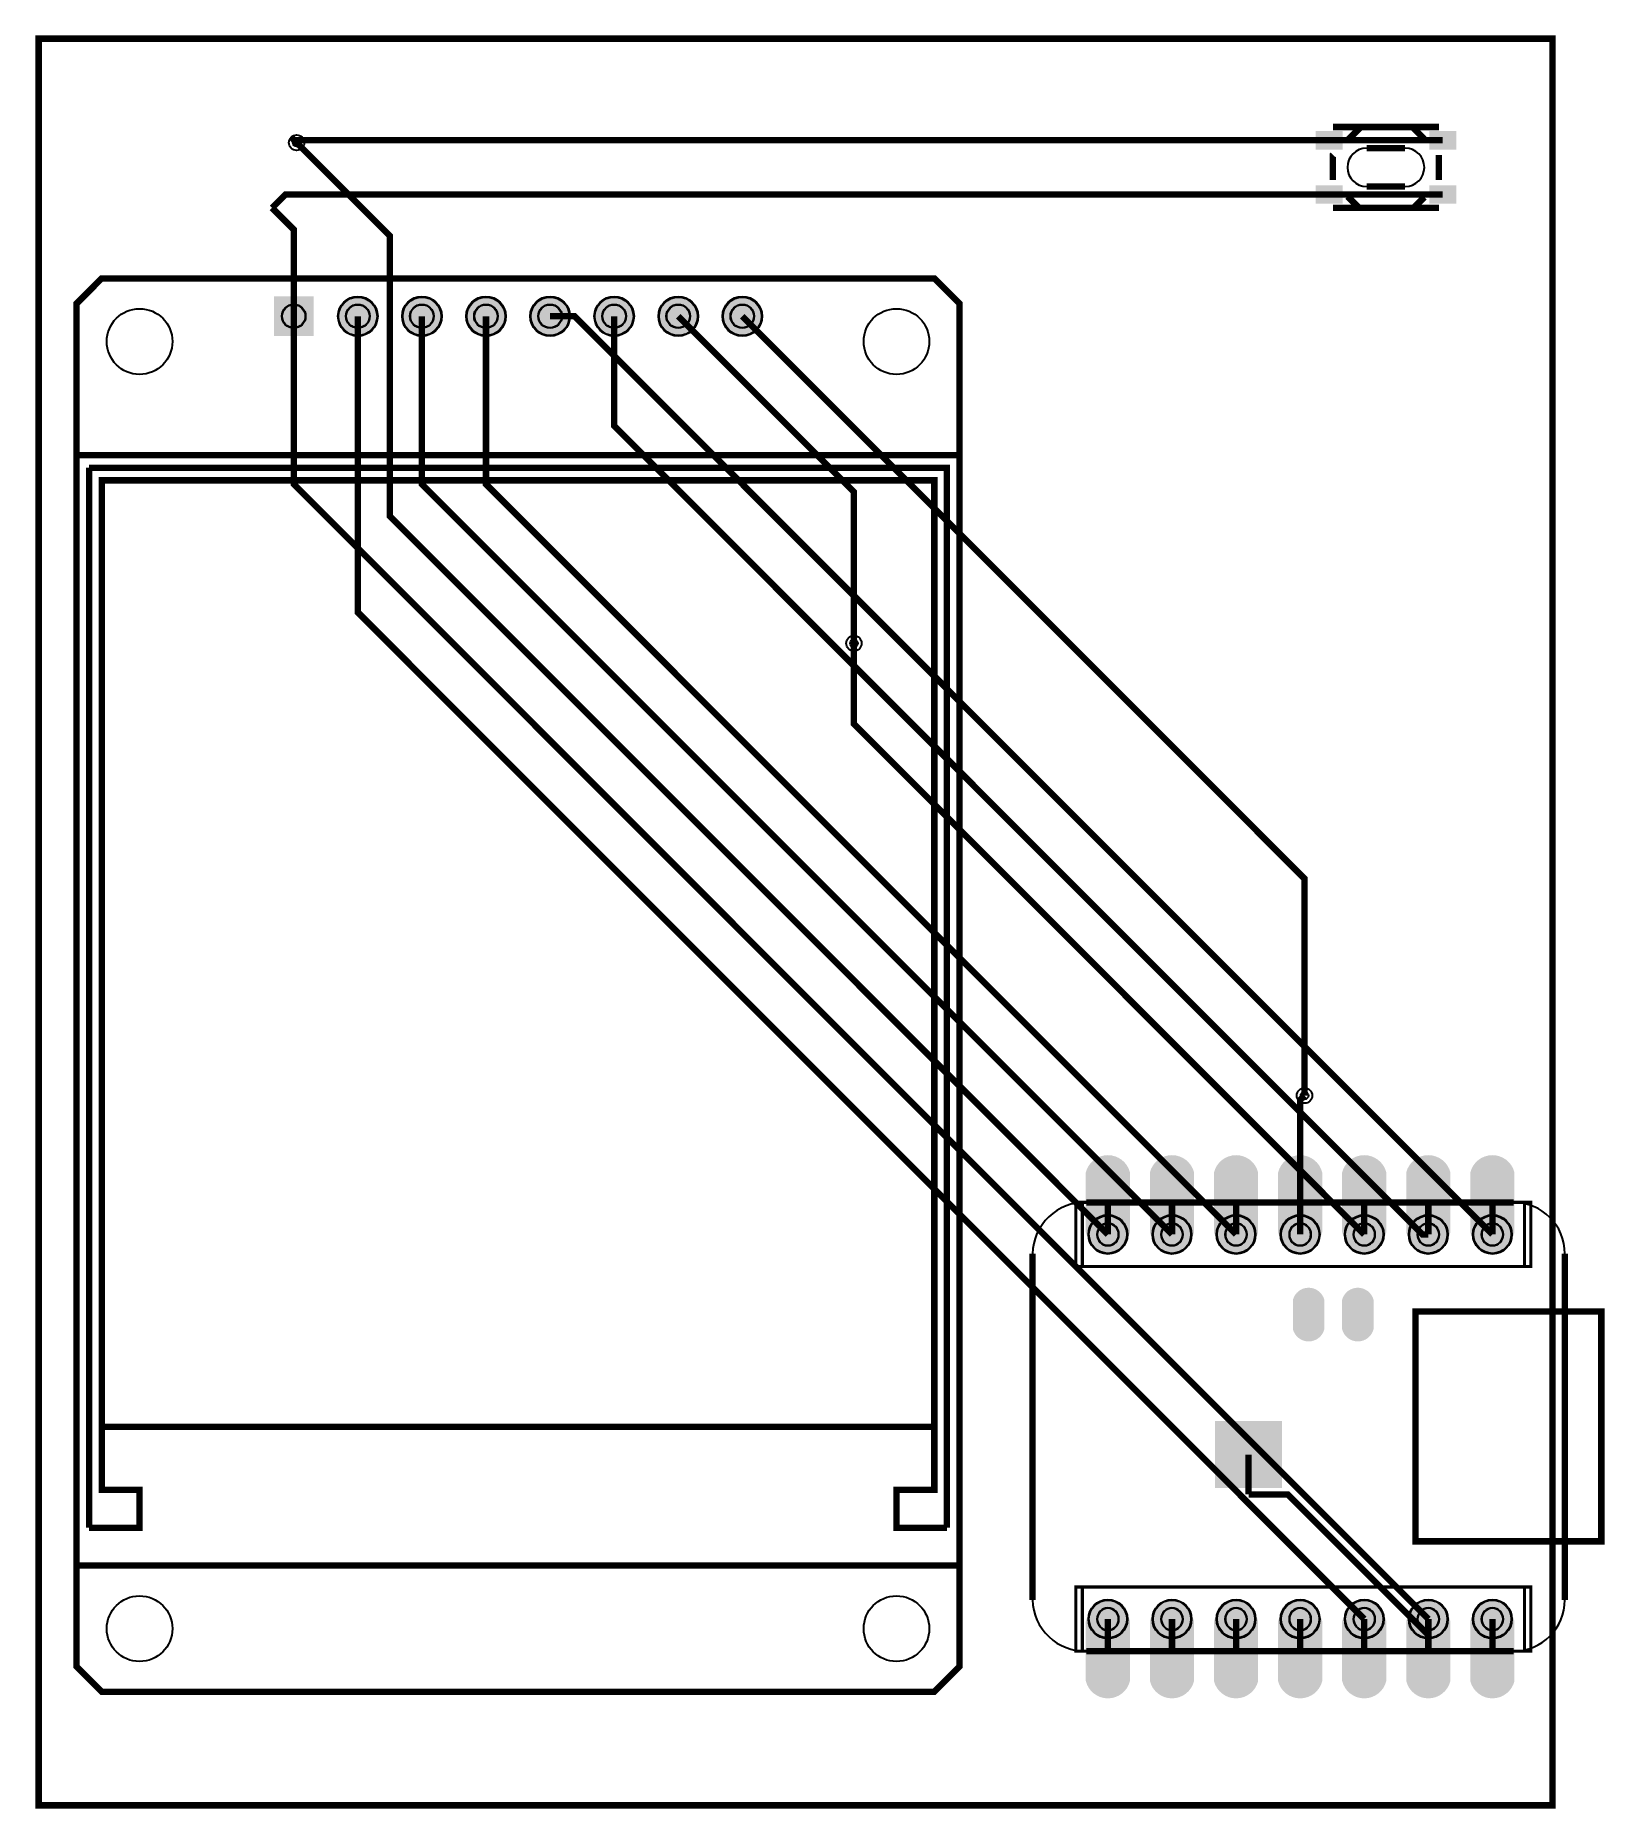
# Model space of a CAD drawing. Header units: millimetres. Extents: x 6.9 to 69.1, y -27.1 to 43.1.
import ezdxf

# ---------------------------------------------------------------- set-up
doc = ezdxf.new("R2010")
doc.units = ezdxf.units.MM
for name, color, linetype, true_color in [('BoardOutLine', 7, 'Continuous', 0xff00ff), ('BottomLayer', 7, 'Continuous', 0x0000ff), ('BottomSilkLayer', 7, 'Continuous', 0x66cc33), ('BottomSolderMaskLayer', 7, 'Continuous', 0xaa00ff), ('Document', 7, 'Continuous', 0xffffff), ('Hole', 7, 'Continuous', 0x222222), ('Inner1', 7, 'Continuous', 0x999966), ('Multi-Layer', 7, 'Continuous', 0xc0c0c0), ('TopLayer', 7, 'Continuous', 0xff0000), ('TopPasteMaskLayer', 7, 'Continuous', 0x808080), ('TopSilkLayer', 7, 'Continuous', 0xffcc00), ('TopSolderMaskLayer', 7, 'Continuous', 0x800080)]:
    doc.layers.add(name, color=color, linetype=linetype, true_color=true_color)

msp = doc.modelspace()

# ---------------------------------------------------------------- hatches: boundary and pattern name
at = {"layer": 'BottomSolderMaskLayer'}
for points in [[(16.32260689188047, 32.787401574803084), (17.897410041486864, 32.787401574803084), (17.897410041486864, 31.212598425196802), (16.32260689188047, 31.212598425196802)], [(18.862585725171407, 32, 1), (20.437388874777703, 32, 1)], [(21.40259080518154, 32, 1), (22.977393954787836, 32, 1)], [(23.9425958851919, 32, 1), (25.517399034798196, 32, 1)], [(26.48260096520203, 32, 1), (28.057404114808328, 32, 1)], [(29.022606045212164, 32, 1), (30.59740919481846, 32, 1)], [(31.562611125222297, 32, 1), (33.13741427482859, 32, 1)], [(34.10261620523243, 32, 1), (35.677419354838726, 32, 1)], [(48.60464820929627, -4.379984759969602, 1), (50.15532131064248, -4.379984759969602, 1)], [(51.144653289306405, -4.379984759969602, 1), (52.69532639065261, -4.379984759969602, 1)], [(53.684658369316764, -4.379984759969602, 1), (55.23533147066297, -4.379984759969602, 1)], [(56.2246634493269, -4.379984759969602, 1), (57.7753365506731, -4.379984759969602, 1)], [(58.76466852933703, -4.379984759969602, 1), (60.315341630683236, -4.379984759969602, 1)], [(61.30467360934716, -4.379984759969602, 1), (62.85534671069337, -4.379984759969602, 1)], [(63.844678689357295, -4.379984759969602, 1), (65.3953517907035, -4.379984759969602, 1)], [(48.60464820929627, -19.62001524003051, 1), (50.15532131064248, -19.62001524003051, 1)], [(51.144653289306405, -19.62001524003051, 1), (52.69532639065261, -19.62001524003051, 1)], [(53.684658369316764, -19.62001524003051, 1), (55.23533147066297, -19.62001524003051, 1)], [(56.2246634493269, -19.62001524003051, 1), (57.7753365506731, -19.62001524003051, 1)], [(58.76466852933703, -19.62001524003051, 1), (60.315341630683236, -19.62001524003051, 1)], [(61.30467360934716, -19.62001524003051, 1), (62.85534671069337, -19.62001524003051, 1)], [(63.844678689357295, -19.62001524003051, 1), (65.3953517907035, -19.62001524003051, 1)]]:
    msp.add_hatch(color=256, dxfattribs=at).paths.add_polyline_path(points)
at = {"layer": 'Multi-Layer'}
for points in [[(16.348006096012114, 32.76200152400304), (17.872009144018193, 32.76200152400304), (17.872009144018193, 31.23799847599696), (16.348006096012114, 31.23799847599696)], [(18.887985775971508, 32, 1), (20.4119888239776, 32, 1)], [(21.42799085598164, 32, 1), (22.951993903987734, 32, 1)], [(23.967995935992, 32, 1), (25.491998983998094, 32, 1)], [(26.508001016002133, 32, 1), (28.032004064008227, 32, 1)], [(29.048006096012266, 32, 1), (30.57200914401836, 32, 1)], [(31.5880111760224, 32, 1), (33.11201422402849, 32, 1)], [(34.12801625603253, 32, 1), (35.652019304038625, 32, 1)], [(48.63004826009637, -4.379984759969602, 1), (50.12992125984238, -4.379984759969602, 1)], [(51.170053340106506, -4.379984759969602, 1), (52.66992633985251, -4.379984759969602, 1)], [(53.710058420116866, -4.379984759969602, 1), (55.20993141986287, -4.379984759969602, 1)], [(56.250063500127, -4.379984759969602, 1), (57.749936499873, -4.379984759969602, 1)], [(58.79006858013713, -4.379984759969602, 1), (60.289941579883134, -4.379984759969602, 1)], [(61.330073660147264, -4.379984759969602, 1), (62.82994665989327, -4.379984759969602, 1)], [(63.870078740157396, -4.379984759969602, 1), (65.3699517399034, -4.379984759969602, 1)], [(48.63004826009637, -19.62001524003051, 1), (50.12992125984238, -19.62001524003051, 1)], [(51.170053340106506, -19.62001524003051, 1), (52.66992633985251, -19.62001524003051, 1)], [(53.710058420116866, -19.62001524003051, 1), (55.20993141986287, -19.62001524003051, 1)], [(56.250063500127, -19.62001524003051, 1), (57.749936499873, -19.62001524003051, 1)], [(58.79006858013713, -19.62001524003051, 1), (60.289941579883134, -19.62001524003051, 1)], [(61.330073660147264, -19.62001524003051, 1), (62.82994665989327, -19.62001524003051, 1)], [(63.870078740157396, -19.62001524003051, 1), (65.3699517399034, -19.62001524003051, 1)]]:
    msp.add_hatch(color=256, dxfattribs=at).paths.add_polyline_path(points)
at = {"layer": 'TopLayer'}
for points in [[(57.649987299974555, 38.624993649987346), (57.649987299974555, 39.32499364998739), (58.649987299974555, 39.32499364998739), (58.649987299974555, 38.624993649987346)], [(62.1500127000254, 38.624993649987346), (62.1500127000254, 39.32499364998739), (63.15001270002563, 39.32499364998739), (63.15001270002563, 38.624993649987346)], [(57.649987299974555, 36.47500635001268), (57.649987299974555, 37.17500635001272), (58.649987299974555, 37.17500635001272), (58.649987299974555, 36.47500635001268)], [(62.1500127000254, 36.47500635001268), (62.1500127000254, 37.17500635001272), (63.15001270002563, 37.17500635001272), (63.15001270002563, 36.47500635001268)], [(50.229984759969376, -4.2599822199643995, -0.7853981633974483), (48.52998475996937, -4.2599822199643995), (48.52998475996937, -1.9599822199645587, -0.7853981633974483), (50.229984759969376, -1.9599822199645587)], [(52.76998983997951, -4.2599822199643995, -0.7853981633974483), (51.069989839979506, -4.2599822199643995), (51.069989839979506, -1.9599822199645587, -0.7853981633974483), (52.76998983997951, -1.9599822199645587)], [(55.30999491998987, -4.2599822199643995, -0.7853981633974483), (53.609994919989866, -4.2599822199643995), (53.609994919989866, -1.9599822199645587, -0.7853981633974483), (55.30999491998987, -1.9599822199645587)], [(57.85, -4.2599822199643995, -0.7853981633974483), (56.15, -4.2599822199643995), (56.15, -1.9599822199645587, -0.7853981633974483), (57.85, -1.9599822199645587)], [(60.390005080010134, -4.2599822199643995, -0.7853981633974483), (58.69000508001013, -4.2599822199643995), (58.69000508001013, -1.9599822199645587, -0.7853981633974483), (60.390005080010134, -1.9599822199645587)], [(62.93001016002027, -4.2599822199643995, -0.7853981633974483), (61.230010160020264, -4.2599822199643995), (61.230010160020264, -1.9599822199645587, -0.7853981633974483), (62.93001016002027, -1.9599822199645587)], [(65.47001524003039, -4.2599822199643995, -0.7853981633974483), (63.770015240030396, -4.2599822199643995), (63.770015240030396, -1.9599822199645587, -0.7853981633974483), (65.47001524003039, -1.9599822199645587)], [(57.93604267208534, -8.10499110998228, -0.7853981633974483), (56.73604267208534, -8.10499110998228), (56.73604267208534, -7.004991109982257, -0.7853981633974483), (57.93604267208534, -7.004991109982257)], [(59.88600457200901, -8.10499110998228, -0.7853981633974483), (58.686004572009004, -8.10499110998228), (58.686004572009004, -7.004991109982257, -0.7853981633974483), (59.88600457200901, -7.004991109982257)], [(53.65405130810268, -14.400076200152398), (53.65405130810268, -11.800076200152489), (56.25405130810259, -11.800076200152489), (56.25405130810259, -14.400076200152398)], [(50.229984759969376, -22.040017780035555, -0.7853981633974483), (48.52998475996937, -22.040017780035555), (48.52998475996937, -19.740017780035714, -0.7853981633974483), (50.229984759969376, -19.740017780035714)], [(52.76998983997951, -22.040017780035555, -0.7853981633974483), (51.069989839979506, -22.040017780035555), (51.069989839979506, -19.740017780035714, -0.7853981633974483), (52.76998983997951, -19.740017780035714)], [(55.30999491998987, -22.040017780035555, -0.7853981633974483), (53.609994919989866, -22.040017780035555), (53.609994919989866, -19.740017780035714, -0.7853981633974483), (55.30999491998987, -19.740017780035714)], [(57.85, -22.040017780035555, -0.7853981633974483), (56.15, -22.040017780035555), (56.15, -19.740017780035714, -0.7853981633974483), (57.85, -19.740017780035714)], [(60.390005080010134, -22.040017780035555, -0.7853981633974483), (58.69000508001013, -22.040017780035555), (58.69000508001013, -19.740017780035714, -0.7853981633974483), (60.390005080010134, -19.740017780035714)], [(62.93001016002027, -22.040017780035555, -0.7853981633974483), (61.230010160020264, -22.040017780035555), (61.230010160020264, -19.740017780035714, -0.7853981633974483), (62.93001016002027, -19.740017780035714)], [(65.47001524003039, -22.040017780035555, -0.7853981633974483), (63.770015240030396, -22.040017780035555), (63.770015240030396, -19.740017780035714, -0.7853981633974483), (65.47001524003039, -19.740017780035714)]]:
    msp.add_hatch(color=256, dxfattribs=at).paths.add_polyline_path(points)
at = {"layer": 'TopPasteMaskLayer'}
for points in [[(57.649987299974555, 38.624993649987346), (57.649987299974555, 39.32499364998739), (58.649987299974555, 39.32499364998739), (58.649987299974555, 38.624993649987346)], [(62.1500127000254, 38.624993649987346), (62.1500127000254, 39.32499364998739), (63.15001270002563, 39.32499364998739), (63.15001270002563, 38.624993649987346)], [(57.649987299974555, 36.47500635001268), (57.649987299974555, 37.17500635001272), (58.649987299974555, 37.17500635001272), (58.649987299974555, 36.47500635001268)], [(62.1500127000254, 36.47500635001268), (62.1500127000254, 37.17500635001272), (63.15001270002563, 37.17500635001272), (63.15001270002563, 36.47500635001268)], [(50.229984759969376, -4.2599822199643995, -0.7853981633974483), (48.52998475996937, -4.2599822199643995), (48.52998475996937, -1.9599822199645587, -0.7853981633974483), (50.229984759969376, -1.9599822199645587)], [(52.76998983997951, -4.2599822199643995, -0.7853981633974483), (51.069989839979506, -4.2599822199643995), (51.069989839979506, -1.9599822199645587, -0.7853981633974483), (52.76998983997951, -1.9599822199645587)], [(55.30999491998987, -4.2599822199643995, -0.7853981633974483), (53.609994919989866, -4.2599822199643995), (53.609994919989866, -1.9599822199645587, -0.7853981633974483), (55.30999491998987, -1.9599822199645587)], [(57.85, -4.2599822199643995, -0.7853981633974483), (56.15, -4.2599822199643995), (56.15, -1.9599822199645587, -0.7853981633974483), (57.85, -1.9599822199645587)], [(60.390005080010134, -4.2599822199643995, -0.7853981633974483), (58.69000508001013, -4.2599822199643995), (58.69000508001013, -1.9599822199645587, -0.7853981633974483), (60.390005080010134, -1.9599822199645587)], [(62.93001016002027, -4.2599822199643995, -0.7853981633974483), (61.230010160020264, -4.2599822199643995), (61.230010160020264, -1.9599822199645587, -0.7853981633974483), (62.93001016002027, -1.9599822199645587)], [(65.47001524003039, -4.2599822199643995, -0.7853981633974483), (63.770015240030396, -4.2599822199643995), (63.770015240030396, -1.9599822199645587, -0.7853981633974483), (65.47001524003039, -1.9599822199645587)], [(57.93604267208534, -8.10499110998228, -0.7853981633974483), (56.73604267208534, -8.10499110998228), (56.73604267208534, -7.004991109982257, -0.7853981633974483), (57.93604267208534, -7.004991109982257)], [(59.88600457200901, -8.10499110998228, -0.7853981633974483), (58.686004572009004, -8.10499110998228), (58.686004572009004, -7.004991109982257, -0.7853981633974483), (59.88600457200901, -7.004991109982257)], [(53.65405130810268, -14.400076200152398), (53.65405130810268, -11.800076200152489), (56.25405130810259, -11.800076200152489), (56.25405130810259, -14.400076200152398)], [(50.229984759969376, -22.040017780035555, -0.7853981633974483), (48.52998475996937, -22.040017780035555), (48.52998475996937, -19.740017780035714, -0.7853981633974483), (50.229984759969376, -19.740017780035714)], [(52.76998983997951, -22.040017780035555, -0.7853981633974483), (51.069989839979506, -22.040017780035555), (51.069989839979506, -19.740017780035714, -0.7853981633974483), (52.76998983997951, -19.740017780035714)], [(55.30999491998987, -22.040017780035555, -0.7853981633974483), (53.609994919989866, -22.040017780035555), (53.609994919989866, -19.740017780035714, -0.7853981633974483), (55.30999491998987, -19.740017780035714)], [(57.85, -22.040017780035555, -0.7853981633974483), (56.15, -22.040017780035555), (56.15, -19.740017780035714, -0.7853981633974483), (57.85, -19.740017780035714)], [(60.390005080010134, -22.040017780035555, -0.7853981633974483), (58.69000508001013, -22.040017780035555), (58.69000508001013, -19.740017780035714, -0.7853981633974483), (60.390005080010134, -19.740017780035714)], [(62.93001016002027, -22.040017780035555, -0.7853981633974483), (61.230010160020264, -22.040017780035555), (61.230010160020264, -19.740017780035714, -0.7853981633974483), (62.93001016002027, -19.740017780035714)], [(65.47001524003039, -22.040017780035555, -0.7853981633974483), (63.770015240030396, -22.040017780035555), (63.770015240030396, -19.740017780035714, -0.7853981633974483), (65.47001524003039, -19.740017780035714)]]:
    msp.add_hatch(color=256, dxfattribs=at).paths.add_polyline_path(points)
at = {"layer": 'TopSolderMaskLayer'}
for points in [[(57.61369598315241, 38.6072168402402), (57.61369598315241, 39.342776911360374), (58.686267556866824, 39.342776911360374), (58.686267556866824, 38.6072168402402)], [(62.1137324431329, 38.6072168402402), (62.1137324431329, 39.342776911360374), (63.18630401684777, 39.342776911360374), (63.18630401684777, 38.6072168402402)], [(57.61369598315241, 36.457223088639694), (57.61369598315241, 37.19278315975987), (58.686267556866824, 37.19278315975987), (58.686267556866824, 36.457223088639694)], [(62.1137324431329, 36.457223088639694), (62.1137324431329, 37.19278315975987), (63.18630401684777, 37.19278315975987), (63.18630401684777, 36.457223088639694)], [(16.32260689188047, 32.787401574803084), (17.897410041486864, 32.787401574803084), (17.897410041486864, 31.212598425196802), (16.32260689188047, 31.212598425196802)], [(18.862585725171407, 32, 1), (20.437388874777703, 32, 1)], [(21.40259080518154, 32, 1), (22.977393954787836, 32, 1)], [(23.9425958851919, 32, 1), (25.517399034798196, 32, 1)], [(26.48260096520203, 32, 1), (28.057404114808328, 32, 1)], [(29.022606045212164, 32, 1), (30.59740919481846, 32, 1)], [(31.562611125222297, 32, 1), (33.13741427482859, 32, 1)], [(34.10261620523243, 32, 1), (35.677419354838726, 32, 1)], [(50.25538481076948, -4.2943469945762445, -0.7853981633974483), (48.50458470916927, -4.2943469945762445), (48.50458470916927, -1.9256174453527137, -0.7853981633974483), (50.25538481076948, -1.9256174453527137)], [(52.79538989077961, -4.2943469945762445, -0.7853981633974483), (51.044589789179405, -4.2943469945762445), (51.044589789179405, -1.9256174453527137, -0.7853981633974483), (52.79538989077961, -1.9256174453527137)], [(55.33539497078997, -4.2943469945762445, -0.7853981633974483), (53.584594869189765, -4.2943469945762445), (53.584594869189765, -1.9256174453527137, -0.7853981633974483), (55.33539497078997, -1.9256174453527137)], [(57.8754000508001, -4.2943469945762445, -0.7853981633974483), (56.1245999491999, -4.2943469945762445), (56.1245999491999, -1.9256174453527137, -0.7853981633974483), (57.8754000508001, -1.9256174453527137)], [(60.415405130810235, -4.2943469945762445, -0.7853981633974483), (58.66460502921003, -4.2943469945762445), (58.66460502921003, -1.9256174453527137, -0.7853981633974483), (60.415405130810235, -1.9256174453527137)], [(62.95541021082037, -4.2943469945762445, -0.7853981633974483), (61.20461010922016, -4.2943469945762445), (61.20461010922016, -1.9256174453527137, -0.7853981633974483), (62.95541021082037, -1.9256174453527137)], [(65.4954152908305, -4.2943469945762445, -0.7853981633974483), (63.744615189230295, -4.2943469945762445), (63.744615189230295, -1.9256174453527137, -0.7853981633974483), (65.4954152908305, -1.9256174453527137)], [(48.60464820929627, -4.379984759969602, 1), (50.15532131064248, -4.379984759969602, 1)], [(51.144653289306405, -4.379984759969602, 1), (52.69532639065261, -4.379984759969602, 1)], [(53.684658369316764, -4.379984759969602, 1), (55.23533147066297, -4.379984759969602, 1)], [(56.2246634493269, -4.379984759969602, 1), (57.7753365506731, -4.379984759969602, 1)], [(58.76466852933703, -4.379984759969602, 1), (60.315341630683236, -4.379984759969602, 1)], [(61.30467360934716, -4.379984759969602, 1), (62.85534671069337, -4.379984759969602, 1)], [(63.844678689357295, -4.379984759969602, 1), (65.3953517907035, -4.379984759969602, 1)], [(57.961442722885444, -8.128274489882415, -0.7853981633974483), (56.71064262128524, -8.128274489882415), (56.71064262128524, -6.981707730082121, -0.7853981633974483), (57.961442722885444, -6.981707730082121)], [(59.91140462280911, -8.128274489882415, -0.7853981633974483), (58.6606045212089, -8.128274489882415), (58.6606045212089, -6.981707730082121, -0.7853981633974483), (59.91140462280911, -6.981707730082121)], [(53.62865175358138, -14.425476250952443), (53.62865175358138, -11.77467614935233), (56.279451855181605, -11.77467614935233), (56.279451855181605, -14.425476250952443)], [(48.60464820929627, -19.62001524003051, 1), (50.15532131064248, -19.62001524003051, 1)], [(51.144653289306405, -19.62001524003051, 1), (52.69532639065261, -19.62001524003051, 1)], [(53.684658369316764, -19.62001524003051, 1), (55.23533147066297, -19.62001524003051, 1)], [(56.2246634493269, -19.62001524003051, 1), (57.7753365506731, -19.62001524003051, 1)], [(58.76466852933703, -19.62001524003051, 1), (60.315341630683236, -19.62001524003051, 1)], [(61.30467360934716, -19.62001524003051, 1), (62.85534671069337, -19.62001524003051, 1)], [(63.844678689357295, -19.62001524003051, 1), (65.3953517907035, -19.62001524003051, 1)], [(50.25538481076948, -22.0743825546474, -0.7853981633974483), (48.50458470916927, -22.0743825546474), (48.50458470916927, -19.705653005423756, -0.7853981633974483), (50.25538481076948, -19.705653005423756)], [(52.79538989077961, -22.0743825546474, -0.7853981633974483), (51.044589789179405, -22.0743825546474), (51.044589789179405, -19.705653005423756, -0.7853981633974483), (52.79538989077961, -19.705653005423756)], [(55.33539497078997, -22.0743825546474, -0.7853981633974483), (53.584594869189765, -22.0743825546474), (53.584594869189765, -19.705653005423756, -0.7853981633974483), (55.33539497078997, -19.705653005423756)], [(57.8754000508001, -22.0743825546474, -0.7853981633974483), (56.1245999491999, -22.0743825546474), (56.1245999491999, -19.705653005423756, -0.7853981633974483), (57.8754000508001, -19.705653005423756)], [(60.415405130810235, -22.0743825546474, -0.7853981633974483), (58.66460502921003, -22.0743825546474), (58.66460502921003, -19.705653005423756, -0.7853981633974483), (60.415405130810235, -19.705653005423756)], [(62.95541021082037, -22.0743825546474, -0.7853981633974483), (61.20461010922016, -22.0743825546474), (61.20461010922016, -19.705653005423756, -0.7853981633974483), (62.95541021082037, -19.705653005423756)], [(65.4954152908305, -22.0743825546474, -0.7853981633974483), (63.744615189230295, -22.0743825546474), (63.744615189230295, -19.705653005423756, -0.7853981633974483), (65.4954152908305, -19.705653005423756)]]:
    msp.add_hatch(color=256, dxfattribs=at).paths.add_polyline_path(points)

# ---------------------------------------------------------------- linework, layer by layer
at = {"layer": 'BoardOutLine', "const_width": 0.25400050800101603}
msp.add_lwpolyline([(7, 43), (54, 43), (67.00000000000023, 43), (67.00000000000023, -27), (7, -27), (7, 43)], close=True, dxfattribs=at)
at = {"layer": 'BottomLayer', "const_width": 0.25400050800101603}
for points in [[(62.08003556007111, -19.62001524003051), (17.110007620015267, 25.35001270002533), (17.110007620015267, 32)], [(51.92001524003035, -4.379984759969602), (22.19001778003576, 25.35001270002533), (22.19001778003576, 32)], [(64.62004064008124, -4.379984759969602), (28.24005588011164, 32), (27.270027940056025, 32)], [(59.54003048006098, -4.379984759969602), (39.312954025908084, 15.847091694183405), (39.312954025908084, 19.041910083820085)]]:
    msp.add_lwpolyline(points, dxfattribs=at)
at = {"layer": 'BottomSilkLayer', "const_width": 0.12700025400050802}
for points in [[(66.14401828803648, -3.109982219964536), (66.14401828803648, -5.6499872999746685), (48.36398272796532, -5.6499872999746685), (48.36398272796532, -3.109982219964536), (66.14401828803648, -3.109982219964536)], [(48.36398272796532, -20.890017780035578), (48.36398272796532, -18.350012700025445), (66.14401828803648, -18.350012700025445), (66.14401828803648, -20.890017780035578), (48.36398272796532, -20.890017780035578)]]:
    msp.add_lwpolyline(points, close=True, dxfattribs=at)
at = {"layer": 'BottomSolderMaskLayer'}
for points in [[(48.94064926487163, -4.382610794010702), (48.94064926487163, -4.377358725928275)], [(49.81932025506712, -4.382610794010702), (49.81932025506712, -4.377358725928275)], [(51.48065434488176, -4.382610794010702), (51.48065434488176, -4.377358725928275)], [(52.35932533507725, -4.382610794010702), (52.35932533507725, -4.377358725928275)], [(54.02065942489212, -4.382610794010702), (54.02065942489212, -4.377358725928275)], [(54.89933041508761, -4.382610794010702), (54.89933041508761, -4.377358725928275)], [(56.560664504902256, -4.382610794010702), (56.560664504902256, -4.377358725928275)], [(57.439335495097744, -4.382610794010702), (57.439335495097744, -4.377358725928275)], [(59.10066958491239, -4.382610794010702), (59.10066958491239, -4.377358725928275)], [(59.97934057510788, -4.382610794010702), (59.97934057510788, -4.377358725928275)], [(61.64067466492252, -4.382610794010702), (61.64067466492252, -4.377358725928275)], [(62.51934565511801, -4.382610794010702), (62.51934565511801, -4.377358725928275)], [(64.18067974493265, -4.382610794010702), (64.18067974493265, -4.377358725928275)], [(65.05935073512815, -4.382610794010702), (65.05935073512815, -4.377358725928275)], [(48.94064926487163, -19.617389205989298), (48.94064926487163, -19.62264127407161)], [(49.81932025506712, -19.617389205989298), (49.81932025506712, -19.62264127407161)], [(51.48065434488176, -19.617389205989298), (51.48065434488176, -19.62264127407161)], [(52.35932533507725, -19.617389205989298), (52.35932533507725, -19.62264127407161)], [(54.02065942489212, -19.617389205989298), (54.02065942489212, -19.62264127407161)], [(54.89933041508761, -19.617389205989298), (54.89933041508761, -19.62264127407161)], [(56.560664504902256, -19.617389205989298), (56.560664504902256, -19.62264127407161)], [(57.439335495097744, -19.617389205989298), (57.439335495097744, -19.62264127407161)], [(59.10066958491239, -19.617389205989298), (59.10066958491239, -19.62264127407161)], [(59.97934057510788, -19.617389205989298), (59.97934057510788, -19.62264127407161)], [(61.64067466492252, -19.617389205989298), (61.64067466492252, -19.62264127407161)], [(62.51934565511801, -19.617389205989298), (62.51934565511801, -19.62264127407161)], [(64.18067974493265, -19.617389205989298), (64.18067974493265, -19.62264127407161)], [(65.05935073512815, -19.617389205989298), (65.05935073512815, -19.62264127407161)]]:
    msp.add_lwpolyline(points, close=True, dxfattribs=at)
for centre, radius in [((17.110007620015267, 32), 0.47244094488188987), ((19.649987299974555, 32), 0.7874015748031498), ((19.6500127000254, 32), 0.47244094488188987), ((22.189992379984687, 32), 0.7874015748031498), ((22.19001778003576, 32), 0.47244094488188987), ((24.729997459995047, 32), 0.7874015748031498), ((24.729997459995047, 32), 0.47244094488188987), ((27.27000254000518, 32), 0.7874015748031498), ((27.27000254000518, 32), 0.47244094488188987), ((29.810007620015313, 32), 0.7874015748031498), ((29.810007620015313, 32), 0.47244094488188987), ((32.350012700025445, 32), 0.7874015748031498), ((32.350012700025445, 32), 0.47244094488188987), ((34.89001778003558, 32), 0.7874015748031498), ((34.89001778003558, 32), 0.47244094488188987), ((49.379984759969375, -4.379984759969602), 0.7753365506731014), ((51.91998983997951, -4.379984759969602), 0.7753365506731014), ((54.45999491998987, -4.379984759969602), 0.7753365506731014), ((57, -4.379984759969602), 0.7753365506731014), ((59.54000508001013, -4.379984759969602), 0.7753365506731014), ((62.080010160020265, -4.379984759969602), 0.7753365506731014), ((64.6200152400304, -4.379984759969602), 0.7753365506731014), ((49.379984759969375, -19.62001524003051), 0.7753365506731014), ((51.91998983997951, -19.62001524003051), 0.7753365506731014), ((54.45999491998987, -19.62001524003051), 0.7753365506731014), ((57, -19.62001524003051), 0.7753365506731014), ((59.54000508001013, -19.62001524003051), 0.7753365506731014), ((62.080010160020265, -19.62001524003051), 0.7753365506731014), ((64.6200152400304, -19.62001524003051), 0.7753365506731014)]:
    msp.add_circle(centre, radius, dxfattribs=at)
for centre, start, end in [((49.379984759969375, -4.377358725928275), 360, 540), ((51.91998983997951, -4.377358725928275), 360, 540), ((54.45999491998987, -4.377358725928275), 360, 540), ((57, -4.377358725928275), 360, 540), ((59.54000508001013, -4.377358725928275), 360, 540), ((62.080010160020265, -4.377358725928275), 360, 540), ((64.6200152400304, -4.377358725928275), 360, 540), ((49.379984759969375, -4.382610794010702), 540, 360), ((51.91998983997951, -4.382610794010702), 540, 360), ((54.45999491998987, -4.382610794010702), 540, 360), ((57, -4.382610794010702), 540, 360), ((59.54000508001013, -4.382610794010702), 540, 360), ((62.080010160020265, -4.382610794010702), 540, 360), ((64.6200152400304, -4.382610794010702), 540, 360), ((49.379984759969375, -19.617389205989298), 360, 180), ((49.379984759969375, -19.62264127407161), 180, 360), ((51.91998983997951, -19.617389205989298), 360, 180), ((51.91998983997951, -19.62264127407161), 180, 360), ((54.45999491998987, -19.617389205989298), 360, 180), ((54.45999491998987, -19.62264127407161), 180, 360), ((57, -19.617389205989298), 360, 180), ((57, -19.62264127407161), 180, 360), ((59.54000508001013, -19.617389205989298), 360, 180), ((59.54000508001013, -19.62264127407161), 180, 360), ((62.080010160020265, -19.617389205989298), 360, 180), ((62.080010160020265, -19.62264127407161), 180, 360), ((64.6200152400304, -19.617389205989298), 360, 180), ((64.6200152400304, -19.62264127407161), 180, 360)]:
    msp.add_arc(centre, 0.4393354950977472, start, end, dxfattribs=at)
at = {"layer": 'Document', "const_width": 0.009906019812039625}
msp.add_lwpolyline([(46.36830073660144, -8.416560833121707), (46.36830073660144, -6.330708661417361)], dxfattribs=at)
at = {"layer": 'Hole'}
for centre in [(17.225044450088944, 38.8796037592075), (39.31292862585724, 19.041910083820085), (57.17322834645688, 1.12166624333247)]:
    msp.add_circle(centre, 0.15240030480060962, dxfattribs=at)
at = {"layer": 'Inner1', "const_width": 0.25400050800101603}
for points in [[(49.38001016002022, -4.379984759969602), (20.92001524003058, 24.080010160020265), (20.92001524003058, 35.18465836931671), (17.225069850139562, 38.8796037592075)], [(59.54003048006098, -19.62001524003051), (19.6500127000254, 20.270002540005066), (19.6500127000254, 32)], [(54.46002032004071, -4.379984759969602), (24.730022860045892, 25.35001270002533), (24.730022860045892, 32)], [(29.810033020066157, 32), (29.810033020066157, 27.656845313690724), (61.84686309372637, -4.379984759969602), (62.08003556007111, -4.379984759969602)], [(39.312954025908084, 19.041910083820085), (39.312954025908084, 25.037084074168092), (32.35003810007629, 32)], [(57.1732537465075, 1.12166624333247), (57.1732537465075, 9.716789433578924), (34.89004318008642, 32)]]:
    msp.add_lwpolyline(points, dxfattribs=at)
at = {"layer": 'Multi-Layer'}
for points in [[(48.95504191008367, -4.3825247650495385), (48.95504191008367, -4.377444754889552)], [(49.80492760985508, -4.3825247650495385), (49.80492760985508, -4.377444754889552)], [(51.495046990093805, -4.3825247650495385), (51.495046990093805, -4.377444754889552)], [(52.34493268986521, -4.3825247650495385), (52.34493268986521, -4.377444754889552)], [(54.035052070104165, -4.3825247650495385), (54.035052070104165, -4.377444754889552)], [(54.88493776987557, -4.3825247650495385), (54.88493776987557, -4.377444754889552)], [(56.5750571501143, -4.3825247650495385), (56.5750571501143, -4.377444754889552)], [(57.4249428498857, -4.3825247650495385), (57.4249428498857, -4.377444754889552)], [(59.11506223012443, -4.3825247650495385), (59.11506223012443, -4.377444754889552)], [(59.964947929895835, -4.3825247650495385), (59.964947929895835, -4.377444754889552)], [(61.65506731013456, -4.3825247650495385), (61.65506731013456, -4.377444754889552)], [(62.50495300990597, -4.3825247650495385), (62.50495300990597, -4.377444754889552)], [(64.1950723901447, -4.3825247650495385), (64.1950723901447, -4.377444754889552)], [(65.0449580899161, -4.3825247650495385), (65.0449580899161, -4.377444754889552)], [(48.95504191008367, -19.61747523495046), (48.95504191008367, -19.622555245110448)], [(49.80492760985508, -19.61747523495046), (49.80492760985508, -19.622555245110448)], [(51.495046990093805, -19.61747523495046), (51.495046990093805, -19.622555245110448)], [(52.34493268986521, -19.61747523495046), (52.34493268986521, -19.622555245110448)], [(54.035052070104165, -19.61747523495046), (54.035052070104165, -19.622555245110448)], [(54.88493776987557, -19.61747523495046), (54.88493776987557, -19.622555245110448)], [(56.5750571501143, -19.61747523495046), (56.5750571501143, -19.622555245110448)], [(57.4249428498857, -19.61747523495046), (57.4249428498857, -19.622555245110448)], [(59.11506223012443, -19.61747523495046), (59.11506223012443, -19.622555245110448)], [(59.964947929895835, -19.61747523495046), (59.964947929895835, -19.622555245110448)], [(61.65506731013456, -19.61747523495046), (61.65506731013456, -19.622555245110448)], [(62.50495300990597, -19.61747523495046), (62.50495300990597, -19.622555245110448)], [(64.1950723901447, -19.61747523495046), (64.1950723901447, -19.622555245110448)], [(65.0449580899161, -19.61747523495046), (65.0449580899161, -19.622555245110448)]]:
    msp.add_lwpolyline(points, close=True, dxfattribs=at)
for centre, radius in [((17.225044450088944, 38.8796037592075), 0.30480060960121924), ((17.110007620015267, 32), 0.45720091440182886), ((19.649987299974555, 32), 0.7620015240030481), ((19.6500127000254, 32), 0.45720091440182886), ((22.189992379984687, 32), 0.7620015240030481), ((22.19001778003576, 32), 0.45720091440182886), ((24.729997459995047, 32), 0.7620015240030481), ((24.729997459995047, 32), 0.45720091440182886), ((27.27000254000518, 32), 0.7620015240030481), ((27.27000254000518, 32), 0.45720091440182886), ((29.810007620015313, 32), 0.7620015240030481), ((29.810007620015313, 32), 0.45720091440182886), ((32.350012700025445, 32), 0.7620015240030481), ((32.350012700025445, 32), 0.45720091440182886), ((34.89001778003558, 32), 0.7620015240030481), ((34.89001778003558, 32), 0.45720091440182886), ((11, 31), 1.3000000000000003), ((41.00000000000023, 31), 1.3000000000000003), ((39.31292862585724, 19.041910083820085), 0.30480060960121924), ((57.17322834645688, 1.12166624333247), 0.30480060960121924), ((49.379984759969375, -4.379984759969602), 0.7499364998729998), ((51.91998983997951, -4.379984759969602), 0.7499364998729998), ((54.45999491998987, -4.379984759969602), 0.7499364998729998), ((57, -4.379984759969602), 0.7499364998729998), ((59.54000508001013, -4.379984759969602), 0.7499364998729998), ((62.080010160020265, -4.379984759969602), 0.7499364998729998), ((64.6200152400304, -4.379984759969602), 0.7499364998729998), ((11, -20), 1.3000000000000003), ((41.00000000000023, -20), 1.3000000000000003), ((49.379984759969375, -19.62001524003051), 0.7499364998729998), ((51.91998983997951, -19.62001524003051), 0.7499364998729998), ((54.45999491998987, -19.62001524003051), 0.7499364998729998), ((57, -19.62001524003051), 0.7499364998729998), ((59.54000508001013, -19.62001524003051), 0.7499364998729998), ((62.080010160020265, -19.62001524003051), 0.7499364998729998), ((64.6200152400304, -19.62001524003051), 0.7499364998729998)]:
    msp.add_circle(centre, radius, dxfattribs=at)
for centre, start, end in [((49.379984759969375, -4.377444754889552), 360, 540), ((51.91998983997951, -4.377444754889552), 360, 540), ((54.45999491998987, -4.377444754889552), 360, 540), ((57, -4.377444754889552), 360, 540), ((59.54000508001013, -4.377444754889552), 360, 540), ((62.080010160020265, -4.377444754889552), 360, 540), ((64.6200152400304, -4.377444754889552), 360, 540), ((49.379984759969375, -4.3825247650495385), 540, 360), ((51.91998983997951, -4.3825247650495385), 540, 360), ((54.45999491998987, -4.3825247650495385), 540, 360), ((57, -4.3825247650495385), 540, 360), ((59.54000508001013, -4.3825247650495385), 540, 360), ((62.080010160020265, -4.3825247650495385), 540, 360), ((64.6200152400304, -4.3825247650495385), 540, 360), ((49.379984759969375, -19.61747523495046), 360, 180), ((49.379984759969375, -19.622555245110448), 180, 360), ((51.91998983997951, -19.61747523495046), 360, 180), ((51.91998983997951, -19.622555245110448), 180, 360), ((54.45999491998987, -19.61747523495046), 360, 180), ((54.45999491998987, -19.622555245110448), 180, 360), ((57, -19.61747523495046), 360, 180), ((57, -19.622555245110448), 180, 360), ((59.54000508001013, -19.61747523495046), 360, 180), ((59.54000508001013, -19.622555245110448), 180, 360), ((62.080010160020265, -19.61747523495046), 360, 180), ((62.080010160020265, -19.622555245110448), 180, 360), ((64.6200152400304, -19.61747523495046), 360, 180), ((64.6200152400304, -19.622555245110448), 180, 360)]:
    msp.add_arc(centre, 0.42494284988569986, start, end, dxfattribs=at)
at = {"layer": 'TopLayer', "const_width": 0.25400050800101603}
for points in [[(17.225069850139562, 38.8796037592075), (17.02974345948701, 39.07493014986039)], [(62.64998729997478, 38.974853949707835), (17.129794259588607, 38.974853949707835), (17.02974345948701, 39.07490474980955)], [(62.64998729997478, 36.82499364998728), (16.779552959106013, 36.82499364998728), (16.249961899923846, 36.295402590805224)], [(17.110007620015267, 32), (17.110007620015267, 35.43535687071369), (16.249961899923846, 36.295402590805224)], [(57.000025400050845, -3.109982219964536), (57.000025400050845, 0.9484378968758165), (57.1732537465075, 1.12166624333247)], [(49.38001016002022, -4.379984759969602), (49.38001016002022, -3.109982219964536)], [(51.92001524003035, -4.379984759969602), (51.92001524003035, -3.109982219964536)], [(54.46002032004071, -4.379984759969602), (54.46002032004071, -3.109982219964536)], [(57.000025400050845, -4.379984759969602), (57.000025400050845, -3.109982219964536)], [(59.54003048006098, -4.379984759969602), (59.54003048006098, -3.109982219964536)], [(62.08003556007111, -4.379984759969602), (62.08003556007111, -3.109982219964536)], [(64.62004064008124, -4.379984759969602), (64.62004064008124, -3.109982219964536)], [(54.954051308102635, -13.10007620015233), (54.954051308102635, -14.679705359410718)], [(62.08003556007111, -20.2550165100331), (56.504724409448954, -14.679705359410718), (54.954051308102635, -14.679705359410718)], [(49.38001016002022, -19.62001524003051), (49.38001016002022, -20.890017780035578)], [(51.92001524003035, -19.62001524003051), (51.92001524003035, -20.890017780035578)], [(54.46002032004071, -19.62001524003051), (54.46002032004071, -20.890017780035578)], [(57.000025400050845, -19.62001524003051), (57.000025400050845, -20.890017780035578)], [(59.54003048006098, -19.62001524003051), (59.54003048006098, -20.890017780035578)], [(62.08003556007111, -19.62001524003051), (62.08003556007111, -20.2550165100331)], [(64.62004064008124, -19.62001524003051), (64.62004064008124, -20.890017780035578)], [(62.08003556007111, -20.2550165100331), (62.08003556007111, -20.890017780035578)]]:
    msp.add_lwpolyline(points, dxfattribs=at)
at = {"layer": 'TopPasteMaskLayer', "const_width": 0.25400050800101603}
msp.add_lwpolyline([(26, 33.50114300228597), (9.500127000253997, 33.50114300228597), (8.499364998730016, 32.50038100076199), (8.499364998730016, -21.50012700025411), (9.500127000253997, -22.500889001777978), (42.499872999746, -22.500889001777978), (43.500635001269984, -21.50012700025411), (43.500635001269984, 32.50038100076199), (42.499872999746, 33.50114300228597), (26, 33.50114300228597)], close=True, dxfattribs=at)
for points in [[(8.5, 26.5), (43.5, 26.5)], [(43, -16), (43, 26), (9, 26)], [(9, 26), (9, -16)], [(8.999745999492006, -16.001016002032088), (11.001270002539968, -16.001016002032088), (11.001270002539968, -14.502413004826053), (9.500127000253997, -14.499872999746003), (9.500127000253997, 25.500127000253997), (42.499872999746, 25.500127000253997), (42.499872999746, -14.499872999746003), (40.99872999746003, -14.499872999746003), (40.99872999746003, -16.001016002032088), (43.00025400050822, -16.001016002032088)], [(9.5, -12), (42.5, -12)], [(8.5, -17.5), (43.5, -17.5)]]:
    msp.add_lwpolyline(points, dxfattribs=at)
at = {"layer": 'TopSilkLayer', "const_width": 0.25400050800101603}
for points in [[(58.30002540005103, 39.5), (62.500025400050845, 39.5)], [(58.88039116078244, 38.97434594869185), (59.406045212090476, 39.5)], [(61.919608839217744, 39.03114046228086), (61.45074930149849, 39.5)], [(59.63672847345697, 38.663017526035105), (61.16200152400302, 38.66200152400313)], [(58.30002540005103, 38.39385318770633), (58.30002540005103, 38.393980187960324), (58.30063500126994, 38.39458978917958)], [(58.30002540005103, 38.39385318770633), (58.30002540005103, 37.40614681229363)], [(62.500025400050845, 37.40614681229363), (62.500025400050845, 38.39385318770633)], [(59.63672847345697, 37.13901447802891), (61.16073152146305, 37.13901447802891)], [(58.88039116078244, 36.74945389890786), (59.32984505969034, 36.30000000000007)], [(61.919608839217744, 36.71805943611889), (61.50154940309881, 36.30000000000007)], [(58.30002540005103, 36.30000000000007), (62.500025400050845, 36.30000000000007)], [(65.45999491998987, -3.109982219964536), (48.52400304800608, -3.109982219964536)], [(46.39039878079757, -5.141986283972642), (46.39039878079757, -18.85801371602747)], [(67.49199898399797, -18.85801371602747), (67.49199898399797, -5.141986283972642)], [(48.52400304800608, -20.890017780035578), (65.45999491998987, -20.890017780035578)]]:
    msp.add_lwpolyline(points, dxfattribs=at)
at = {"layer": 'TopSilkLayer'}
for points, const_width in [([(65.89001778003558, -3.109982219964536), (65.89001778003558, -5.6499872999746685), (48.10998221996442, -5.6499872999746685), (48.10998221996442, -3.109982219964536), (65.89001778003558, -3.109982219964536)], 0.12700025400050802), ([(61.57200914401824, -7.427990855981761), (68.93802387604774, -7.427990855981761), (68.93802387604774, -16.540767081534227), (61.57200914401824, -16.540767081534227), (61.57200914401824, -7.427990855981761)], 0.25400050800101603), ([(48.10998221996442, -20.890017780035578), (48.10998221996442, -18.350012700025445), (65.89001778003558, -18.350012700025445), (65.89001778003558, -20.890017780035578), (48.10998221996442, -20.890017780035578)], 0.12700025400050802)]:
    msp.add_lwpolyline(points, close=True, dxfattribs=dict(at, const_width=const_width))
for centre, radius, start, end in [((59.63672847345697, 37.901016002032065), 0.7620015240030481, 90, 270), ((61.161366508449646, 37.9005080010279), 0.7614937877473815, 270, 89.95222060123012), ((48.47309427307573, -5.192672278576197), 2.0833121666243337, 88.59975458111218, 178.60588336429757), ((65.45999491998987, -5.141986283972642), 2.0320040640081283, 0, 90), ((48.47309427307573, -18.807327721423917), 2.0833121666243337, 181.39411663570246, 271.40024541888783), ((65.45999491998987, -18.85801371602747), 2.0320040640081283, 270, 0)]:
    msp.add_arc(centre, radius, start, end, dxfattribs=at)
at = {"layer": 'TopSolderMaskLayer'}
for points in [[(48.94064926487163, -4.382610794010702), (48.94064926487163, -4.377358725928275)], [(49.81932025506712, -4.382610794010702), (49.81932025506712, -4.377358725928275)], [(51.48065434488176, -4.382610794010702), (51.48065434488176, -4.377358725928275)], [(52.35932533507725, -4.382610794010702), (52.35932533507725, -4.377358725928275)], [(54.02065942489212, -4.382610794010702), (54.02065942489212, -4.377358725928275)], [(54.89933041508761, -4.382610794010702), (54.89933041508761, -4.377358725928275)], [(56.560664504902256, -4.382610794010702), (56.560664504902256, -4.377358725928275)], [(57.439335495097744, -4.382610794010702), (57.439335495097744, -4.377358725928275)], [(59.10066958491239, -4.382610794010702), (59.10066958491239, -4.377358725928275)], [(59.97934057510788, -4.382610794010702), (59.97934057510788, -4.377358725928275)], [(61.64067466492252, -4.382610794010702), (61.64067466492252, -4.377358725928275)], [(62.51934565511801, -4.382610794010702), (62.51934565511801, -4.377358725928275)], [(64.18067974493265, -4.382610794010702), (64.18067974493265, -4.377358725928275)], [(65.05935073512815, -4.382610794010702), (65.05935073512815, -4.377358725928275)], [(48.94064926487163, -19.617389205989298), (48.94064926487163, -19.62264127407161)], [(49.81932025506712, -19.617389205989298), (49.81932025506712, -19.62264127407161)], [(51.48065434488176, -19.617389205989298), (51.48065434488176, -19.62264127407161)], [(52.35932533507725, -19.617389205989298), (52.35932533507725, -19.62264127407161)], [(54.02065942489212, -19.617389205989298), (54.02065942489212, -19.62264127407161)], [(54.89933041508761, -19.617389205989298), (54.89933041508761, -19.62264127407161)], [(56.560664504902256, -19.617389205989298), (56.560664504902256, -19.62264127407161)], [(57.439335495097744, -19.617389205989298), (57.439335495097744, -19.62264127407161)], [(59.10066958491239, -19.617389205989298), (59.10066958491239, -19.62264127407161)], [(59.97934057510788, -19.617389205989298), (59.97934057510788, -19.62264127407161)], [(61.64067466492252, -19.617389205989298), (61.64067466492252, -19.62264127407161)], [(62.51934565511801, -19.617389205989298), (62.51934565511801, -19.62264127407161)], [(64.18067974493265, -19.617389205989298), (64.18067974493265, -19.62264127407161)], [(65.05935073512815, -19.617389205989298), (65.05935073512815, -19.62264127407161)]]:
    msp.add_lwpolyline(points, close=True, dxfattribs=at)
for centre, radius in [((17.110007620015267, 32), 0.47244094488188987), ((19.649987299974555, 32), 0.7874015748031498), ((19.6500127000254, 32), 0.47244094488188987), ((22.189992379984687, 32), 0.7874015748031498), ((22.19001778003576, 32), 0.47244094488188987), ((24.729997459995047, 32), 0.7874015748031498), ((24.729997459995047, 32), 0.47244094488188987), ((27.27000254000518, 32), 0.7874015748031498), ((27.27000254000518, 32), 0.47244094488188987), ((29.810007620015313, 32), 0.7874015748031498), ((29.810007620015313, 32), 0.47244094488188987), ((32.350012700025445, 32), 0.7874015748031498), ((32.350012700025445, 32), 0.47244094488188987), ((34.89001778003558, 32), 0.7874015748031498), ((34.89001778003558, 32), 0.47244094488188987), ((49.379984759969375, -4.379984759969602), 0.7753365506731014), ((51.91998983997951, -4.379984759969602), 0.7753365506731014), ((54.45999491998987, -4.379984759969602), 0.7753365506731014), ((57, -4.379984759969602), 0.7753365506731014), ((59.54000508001013, -4.379984759969602), 0.7753365506731014), ((62.080010160020265, -4.379984759969602), 0.7753365506731014), ((64.6200152400304, -4.379984759969602), 0.7753365506731014), ((49.379984759969375, -19.62001524003051), 0.7753365506731014), ((51.91998983997951, -19.62001524003051), 0.7753365506731014), ((54.45999491998987, -19.62001524003051), 0.7753365506731014), ((57, -19.62001524003051), 0.7753365506731014), ((59.54000508001013, -19.62001524003051), 0.7753365506731014), ((62.080010160020265, -19.62001524003051), 0.7753365506731014), ((64.6200152400304, -19.62001524003051), 0.7753365506731014)]:
    msp.add_circle(centre, radius, dxfattribs=at)
for centre, start, end in [((49.379984759969375, -4.377358725928275), 360, 540), ((51.91998983997951, -4.377358725928275), 360, 540), ((54.45999491998987, -4.377358725928275), 360, 540), ((57, -4.377358725928275), 360, 540), ((59.54000508001013, -4.377358725928275), 360, 540), ((62.080010160020265, -4.377358725928275), 360, 540), ((64.6200152400304, -4.377358725928275), 360, 540), ((49.379984759969375, -4.382610794010702), 540, 360), ((51.91998983997951, -4.382610794010702), 540, 360), ((54.45999491998987, -4.382610794010702), 540, 360), ((57, -4.382610794010702), 540, 360), ((59.54000508001013, -4.382610794010702), 540, 360), ((62.080010160020265, -4.382610794010702), 540, 360), ((64.6200152400304, -4.382610794010702), 540, 360), ((49.379984759969375, -19.617389205989298), 360, 180), ((49.379984759969375, -19.62264127407161), 180, 360), ((51.91998983997951, -19.617389205989298), 360, 180), ((51.91998983997951, -19.62264127407161), 180, 360), ((54.45999491998987, -19.617389205989298), 360, 180), ((54.45999491998987, -19.62264127407161), 180, 360), ((57, -19.617389205989298), 360, 180), ((57, -19.62264127407161), 180, 360), ((59.54000508001013, -19.617389205989298), 360, 180), ((59.54000508001013, -19.62264127407161), 180, 360), ((62.080010160020265, -19.617389205989298), 360, 180), ((62.080010160020265, -19.62264127407161), 180, 360), ((64.6200152400304, -19.617389205989298), 360, 180), ((64.6200152400304, -19.62264127407161), 180, 360)]:
    msp.add_arc(centre, 0.4393354950977472, start, end, dxfattribs=at)

doc.saveas('drawing.dxf')
